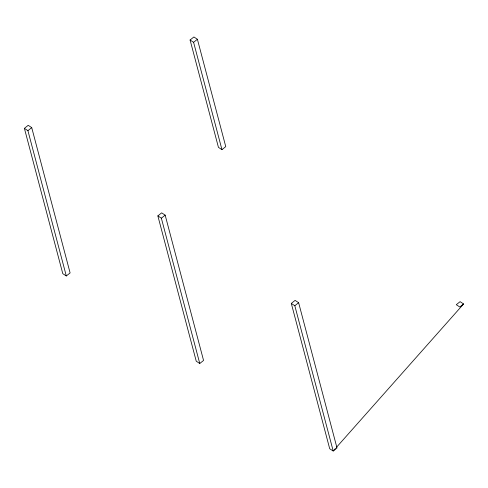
<?xml version="1.0" encoding="UTF-8"?>
<svg xmlns="http://www.w3.org/2000/svg" width="488" height="488" viewBox="0 0 488 488"><rect width="100%" height="100%" fill="white"/><g stroke="black" fill="none" stroke-linecap="round" stroke-linejoin="round"><path stroke-width="0.73" d="M335.402 448.515L333.182 451.016L329.699 448.728L291.305 303.426L295.112 300.388L298.625 302.688L337.013 447.99L333.206 451.028L294.819 305.732L291.305 303.426M336.287 447.514L463.6 303.969L460.086 301.663L456.28 304.707L459.794 307.007L463.6 303.969M24.4 128.356L28.206 125.318L31.72 127.618L70.107 272.92L66.301 275.958L62.787 273.658L24.4 128.356L27.914 130.662L66.301 275.958M27.914 130.662L31.72 127.618M190.082 40.01L193.889 36.972L197.402 39.272L225.761 146.613L221.955 149.651L218.441 147.352L190.082 40.01L193.596 42.316L221.955 149.651M193.596 42.316L197.402 39.272M157.856 215.891L161.662 212.853L165.17 215.153L203.563 360.455L199.757 363.493L196.243 361.193L157.856 215.891L161.363 218.197L199.757 363.493M161.363 218.197L165.17 215.153M294.819 305.732L298.625 302.688"/></g></svg>
